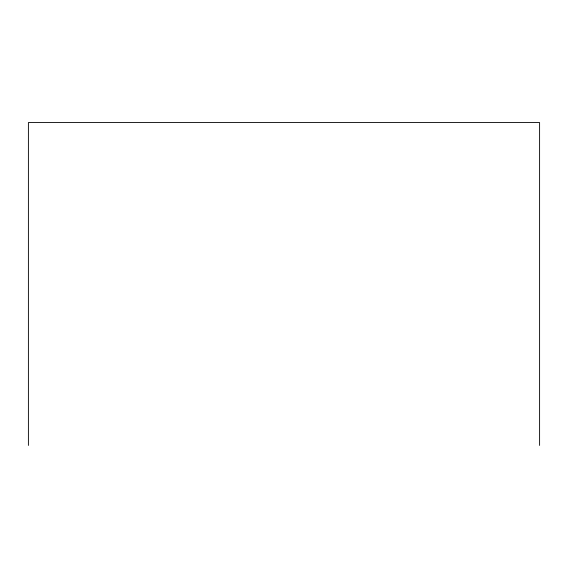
<?xml version="1.0" encoding="UTF-8"?>
<svg xmlns="http://www.w3.org/2000/svg" width="568" height="568" viewBox="0 0 568 568"><rect width="100%" height="100%" fill="white"/><g stroke="black" fill="none" stroke-linecap="round" stroke-linejoin="round"><path stroke-width="0.85" d="M539.6 445.433L539.6 122.567L28.4 122.567L28.4 445.433"/></g></svg>
